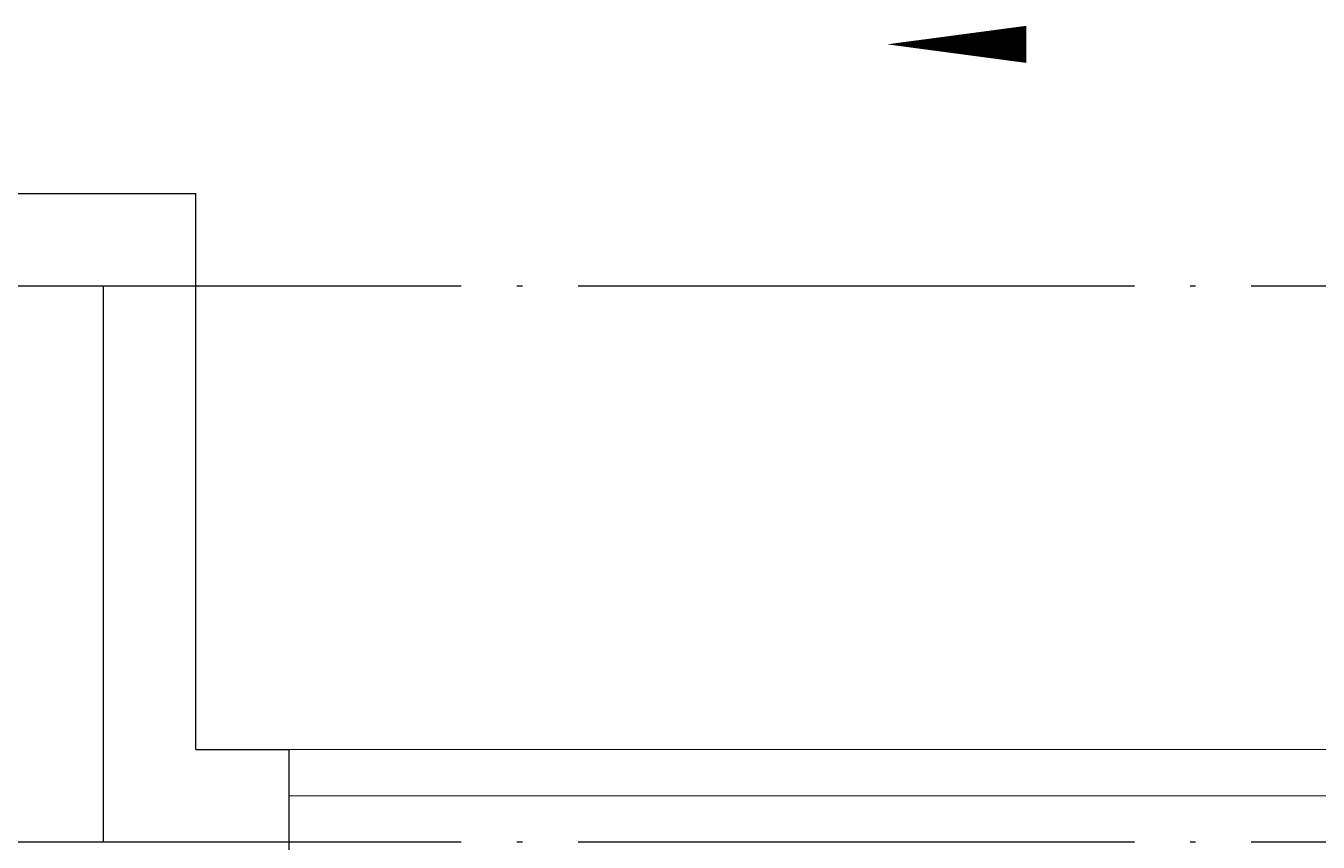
# Model space of a CAD drawing. Extents: x 27938 to 1507990, y 110129 to 923079.
# Drawn here: x 869283 to 870677, y 441032 to 441913 of the extents above; entities that cross this region are included whole.
import ezdxf

# ---------------------------------------------------------------- set-up
doc = ezdxf.new("R2010")
doc.units = 0
doc.header["$LTSCALE"] = 1000
doc.header["$MEASUREMENT"] = 0
doc.linetypes.add('DOTE', pattern=[2.42, 2, -0.2, 0.02, -0.2])
doc.layers.add('DOTE', color=1, linetype='Continuous')
doc.layers.add('WALL', color=9, linetype='Continuous')
for name, color, linetype, lineweight in [('平面-排水沟', 86, 'Continuous', 15), ('平面-栏杆', 135, 'Continuous', 15), ('平面-看线', 45, 'Continuous', 15)]:
    doc.layers.add(name, color=color, linetype=linetype, lineweight=lineweight)

# ---------------------------------------------------------------- blocks, each defined once
blk = doc.blocks.new('GDGDGDSDA')
at = {"layer": 'DOTE', "color": 0, "linetype": 'DOTE', "ltscale": 0.3}
for p, q in [((471334.8, 362158.3), (417334.8, 362158.3)), ((460784.8, 362158.3), (460784.8, 361558.3)), ((471334.8, 361558.3), (417334.8, 361558.3))]:
    blk.add_line(p, q, dxfattribs=at)

msp = doc.modelspace()

# ---------------------------------------------------------------- linework, layer by layer
at = {"layer": 'WALL', "color": 8}
for p, q in [((868716.6, 441732.1), (869466.6, 441732.1)), ((869466.6, 441132.1), (869466.6, 441732.1)), ((869466.6, 441132.1), (869566.6, 441132.1)), ((869566.6, 441132.1), (869566.6, 440932.1))]:
    msp.add_line(p, q, dxfattribs=at)
at = {"layer": '平面-排水沟', "color": 8}
msp.add_lwpolyline([(870633.4, 441893, 0, 0, 0), (870211.9, 441893, 0, 40, 0), (870361.9, 441893, 0, 0, 0)], format="xyseb", dxfattribs=at)
at = {"layer": '平面-栏杆', "color": 8}
msp.add_lwpolyline([(869566.6, 441082.1), (874216.6, 441082.1)], dxfattribs=at)
at = {"layer": '平面-看线', "color": 8}
msp.add_lwpolyline([(869566.6, 441132.1), (874216.6, 441132.1)], dxfattribs=at)

# ---------------------------------------------------------------- block references
at = {"layer": 'DOTE', "color": 169}
msp.add_blockref('GDGDGDSDA', (408581.8, 79473.8), dxfattribs=at)

doc.saveas('drawing.dxf')
